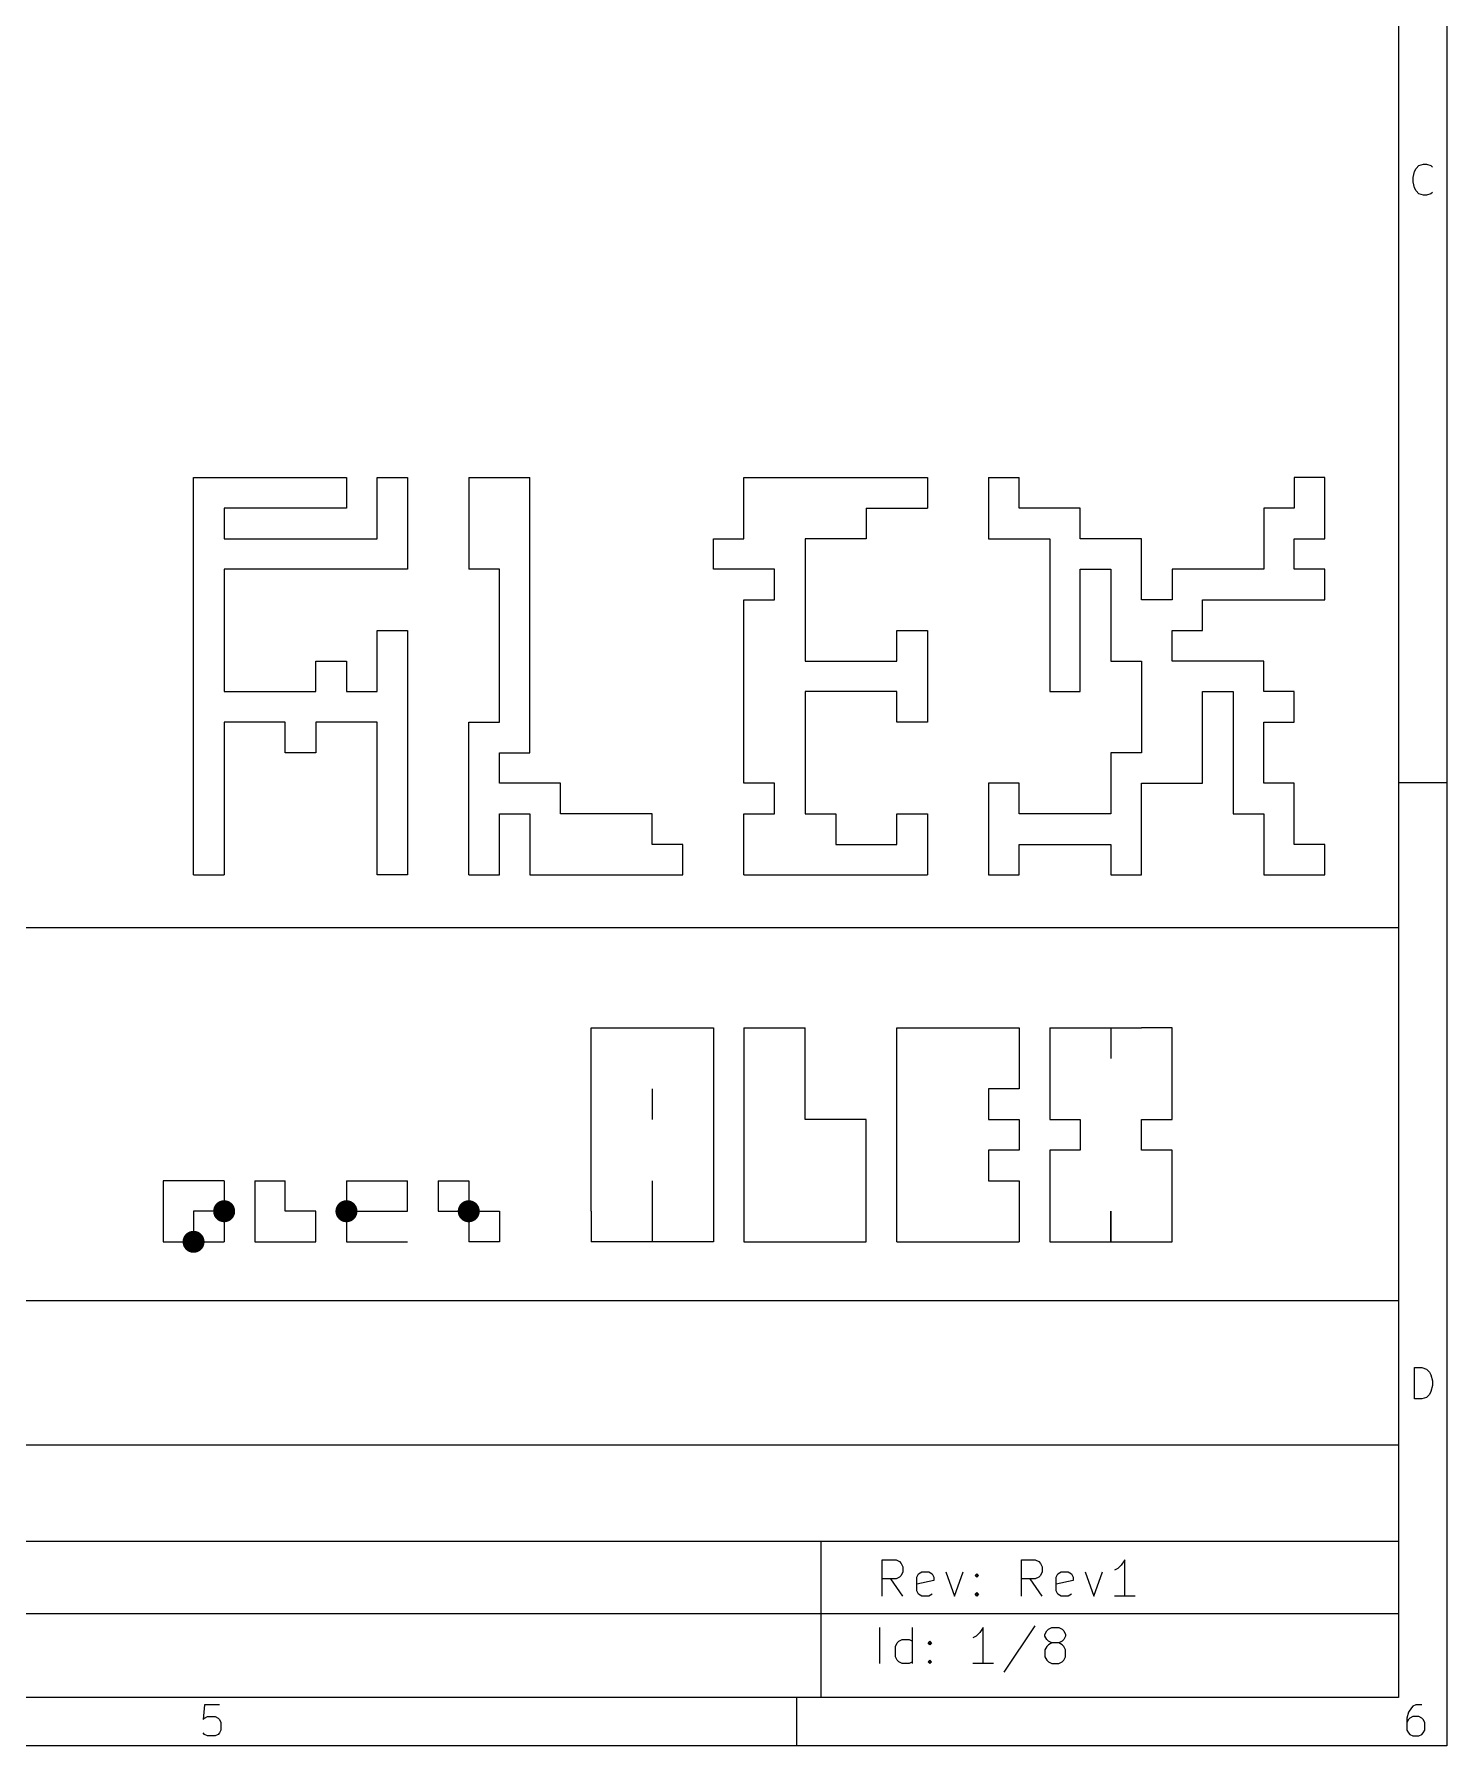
# Model space of a CAD drawing. Extents: x 0.4 to 11.3, y -7.9 to -0.4.
# Drawn here: x 8.989 to 11.299, y -7.874 to -5.075 of the extents above; entities that cross this region are included whole.
import ezdxf

# ---------------------------------------------------------------- set-up
doc = ezdxf.new("R2010")
doc.units = 0
doc.header["$MEASUREMENT"] = 0
for name, color, linetype in [('BLUE3', 171, 'CONTINUOUS'), ('GREEN3', 91, 'CONTINUOUS'), ('RED2', 1, 'CONTINUOUS')]:
    doc.layers.add(name, color=color, linetype=linetype)

msp = doc.modelspace()

# ---------------------------------------------------------------- linework, layer by layer
at = {"layer": 'BLUE3', "linetype": 'CONTINUOUS'}
for p, q in [((9.9, -7), (9.9, -6.7)), ((9.9, -6.7), (10.1, -6.7)), ((10.1, -6.7), (10.1, -6.8)), ((10.15, -6.7), (10.15, -7.05)), ((10.15, -6.7), (10.25, -6.7)), ((10.25, -6.85), (10.25, -6.7)), ((10.4, -7.05), (10.4, -6.7)), ((10.4, -6.7), (10.6, -6.7)), ((10.6, -6.7), (10.6, -6.8)), ((10.65, -6.7), (10.7, -6.7)), ((10.65, -6.7), (10.65, -6.85)), ((10.7, -6.7), (10.75, -6.7)), ((10.75, -6.7), (10.75, -6.75)), ((10.75, -6.7), (10.8, -6.7)), ((10.85, -6.7), (10.8, -6.7)), ((10.85, -6.85), (10.85, -6.7)), ((10, -6.8), (10, -6.85)), ((10.1, -6.8), (10.1, -6.85)), ((10.55, -6.8), (10.55, -6.85)), ((10.6, -6.8), (10.55, -6.8)), ((10.1, -6.85), (10.1, -7.05)), ((10.35, -6.85), (10.25, -6.85)), ((10.35, -7.05), (10.35, -6.85)), ((10.55, -6.85), (10.6, -6.85)), ((10.6, -6.85), (10.6, -6.9)), ((10.65, -6.85), (10.7, -6.85)), ((10.7, -6.85), (10.7, -6.9)), ((10.8, -6.9), (10.8, -6.85)), ((10.8, -6.85), (10.85, -6.85)), ((10.55, -6.9), (10.55, -6.95)), ((10.6, -6.9), (10.55, -6.9)), ((10.65, -6.9), (10.65, -7.05)), ((10.7, -6.9), (10.65, -6.9)), ((10.85, -6.9), (10.8, -6.9)), ((10.85, -7.05), (10.85, -6.9)), ((10, -6.95), (10, -7.05)), ((10.55, -6.95), (10.6, -6.95)), ((10.6, -6.95), (10.6, -7.05)), ((9.9, -7), (9.9, -7.05)), ((10.75, -7), (10.75, -7.05)), ((10.75, -7.05), (10.75, -7)), ((10, -7.05), (9.9, -7.05)), ((10.1, -7.05), (10, -7.05)), ((10.15, -7.05), (10.35, -7.05)), ((10.4, -7.05), (10.6, -7.05)), ((10.65, -7.05), (10.75, -7.05)), ((10.75, -7.05), (10.85, -7.05))]:
    msp.add_line(p, q, dxfattribs=at)
at = {"layer": 'GREEN3', "linetype": 'CONTINUOUS'}
for p, q in [((9.25, -5.8), (9.5, -5.8)), ((9.25, -6.45), (9.25, -5.8)), ((9.5, -5.8), (9.5, -5.85)), ((9.55, -5.8), (9.6, -5.8)), ((9.55, -5.9), (9.55, -5.8)), ((9.6, -5.8), (9.6, -5.95)), ((9.7, -5.8), (9.7, -5.95)), ((9.7, -5.8), (9.8, -5.8)), ((9.8, -6.25), (9.8, -5.8)), ((10.15, -5.9), (10.15, -5.8)), ((10.15, -5.8), (10.45, -5.8)), ((10.45, -5.8), (10.45, -5.85)), ((10.55, -5.8), (10.55, -5.9)), ((10.55, -5.8), (10.6, -5.8)), ((10.6, -5.85), (10.6, -5.8)), ((11.05, -5.8), (11.05, -5.85)), ((11.1, -5.8), (11.05, -5.8)), ((11.1, -5.9), (11.1, -5.8)), ((9.3, -5.85), (9.3, -5.9)), ((9.5, -5.85), (9.3, -5.85)), ((10.35, -5.85), (10.35, -5.9)), ((10.35, -5.85), (10.45, -5.85)), ((10.7, -5.85), (10.6, -5.85)), ((10.7, -5.9), (10.7, -5.85)), ((11, -5.85), (11, -5.95)), ((11.05, -5.85), (11, -5.85)), ((9.3, -5.9), (9.55, -5.9)), ((10.1, -5.9), (10.15, -5.9)), ((10.1, -5.95), (10.1, -5.9)), ((10.25, -5.9), (10.25, -6.1)), ((10.35, -5.9), (10.25, -5.9)), ((10.55, -5.9), (10.65, -5.9)), ((10.65, -5.9), (10.65, -6.15)), ((10.8, -5.9), (10.7, -5.9)), ((10.8, -6), (10.8, -5.9)), ((11.05, -5.95), (11.05, -5.9)), ((11.05, -5.9), (11.1, -5.9)), ((9.6, -5.95), (9.3, -5.95)), ((9.3, -5.95), (9.3, -6.15)), ((9.75, -5.95), (9.7, -5.95)), ((9.75, -6.2), (9.75, -5.95)), ((10.2, -5.95), (10.1, -5.95)), ((10.2, -6), (10.2, -5.95)), ((10.7, -5.95), (10.75, -5.95)), ((10.7, -6.15), (10.7, -5.95)), ((10.75, -5.95), (10.75, -6.1)), ((11, -5.95), (10.85, -5.95)), ((10.85, -5.95), (10.85, -6)), ((11.1, -5.95), (11.05, -5.95)), ((11.1, -6), (11.1, -5.95)), ((10.15, -6.3), (10.15, -6)), ((10.15, -6), (10.2, -6)), ((10.85, -6), (10.8, -6)), ((10.9, -6.05), (10.9, -6)), ((10.9, -6), (11.1, -6)), ((9.55, -6.05), (9.6, -6.05)), ((9.55, -6.15), (9.55, -6.05)), ((9.6, -6.05), (9.6, -6.45)), ((10.4, -6.1), (10.4, -6.05)), ((10.4, -6.05), (10.45, -6.05)), ((10.45, -6.05), (10.45, -6.2)), ((10.85, -6.1), (10.85, -6.05)), ((10.85, -6.05), (10.9, -6.05)), ((9.45, -6.1), (9.5, -6.1)), ((9.45, -6.15), (9.45, -6.1)), ((9.5, -6.1), (9.5, -6.15)), ((10.25, -6.1), (10.4, -6.1)), ((10.75, -6.1), (10.8, -6.1)), ((10.8, -6.1), (10.8, -6.25)), ((11, -6.1), (10.85, -6.1)), ((11, -6.15), (11, -6.1)), ((9.3, -6.15), (9.45, -6.15)), ((9.5, -6.15), (9.55, -6.15)), ((10.25, -6.15), (10.25, -6.35)), ((10.4, -6.15), (10.25, -6.15)), ((10.4, -6.2), (10.4, -6.15)), ((10.65, -6.15), (10.7, -6.15)), ((10.9, -6.3), (10.9, -6.15)), ((10.9, -6.15), (10.95, -6.15)), ((10.95, -6.15), (10.95, -6.35)), ((11.05, -6.15), (11, -6.15)), ((11.05, -6.2), (11.05, -6.15)), ((9.4, -6.2), (9.3, -6.2)), ((9.3, -6.2), (9.3, -6.45)), ((9.4, -6.25), (9.4, -6.2)), ((9.55, -6.2), (9.45, -6.2)), ((9.45, -6.2), (9.45, -6.25)), ((9.55, -6.45), (9.55, -6.2)), ((9.7, -6.45), (9.7, -6.2)), ((9.7, -6.2), (9.75, -6.2)), ((10.45, -6.2), (10.4, -6.2)), ((11, -6.3), (11, -6.2)), ((11, -6.2), (11.05, -6.2)), ((9.45, -6.25), (9.4, -6.25)), ((9.75, -6.3), (9.75, -6.25)), ((9.75, -6.25), (9.8, -6.25)), ((10.8, -6.25), (10.75, -6.25)), ((10.75, -6.25), (10.75, -6.35)), ((9.85, -6.3), (9.75, -6.3)), ((9.85, -6.35), (9.85, -6.3)), ((10.2, -6.3), (10.15, -6.3)), ((10.2, -6.35), (10.2, -6.3)), ((10.55, -6.3), (10.55, -6.45)), ((10.6, -6.3), (10.55, -6.3)), ((10.6, -6.35), (10.6, -6.3)), ((10.8, -6.45), (10.8, -6.3)), ((10.8, -6.3), (10.9, -6.3)), ((11.05, -6.3), (11, -6.3)), ((11.05, -6.4), (11.05, -6.3)), ((9.75, -6.45), (9.75, -6.35)), ((9.75, -6.35), (9.8, -6.35)), ((9.8, -6.35), (9.8, -6.45)), ((10, -6.35), (9.85, -6.35)), ((10, -6.4), (10, -6.35)), ((10.15, -6.35), (10.2, -6.35)), ((10.15, -6.45), (10.15, -6.35)), ((10.25, -6.35), (10.3, -6.35)), ((10.3, -6.35), (10.3, -6.4)), ((10.4, -6.35), (10.45, -6.35)), ((10.4, -6.4), (10.4, -6.35)), ((10.45, -6.35), (10.45, -6.45)), ((10.75, -6.35), (10.6, -6.35)), ((10.95, -6.35), (11, -6.35)), ((11, -6.35), (11, -6.45)), ((10.05, -6.4), (10, -6.4)), ((10.05, -6.45), (10.05, -6.4)), ((10.3, -6.4), (10.4, -6.4)), ((10.6, -6.4), (10.75, -6.4)), ((10.6, -6.45), (10.6, -6.4)), ((10.75, -6.4), (10.75, -6.45)), ((11.1, -6.4), (11.05, -6.4)), ((11.1, -6.45), (11.1, -6.4)), ((9.25, -6.45), (9.3, -6.45)), ((9.6, -6.45), (9.55, -6.45)), ((9.7, -6.45), (9.75, -6.45)), ((9.8, -6.45), (10.05, -6.45)), ((10.15, -6.45), (10.45, -6.45)), ((10.55, -6.45), (10.6, -6.45)), ((10.75, -6.45), (10.8, -6.45)), ((11, -6.45), (11.1, -6.45)), ((9.2, -6.95), (9.2, -7.05)), ((9.3, -6.95), (9.2, -6.95)), ((9.3, -6.95), (9.3, -7)), ((9.35, -6.95), (9.4, -6.95)), ((9.35, -6.95), (9.35, -7.05)), ((9.4, -7), (9.4, -6.95)), ((9.5, -6.95), (9.6, -6.95)), ((9.5, -6.95), (9.5, -7)), ((9.6, -7), (9.6, -6.95)), ((9.65, -6.95), (9.7, -6.95)), ((9.65, -6.95), (9.65, -7)), ((9.7, -6.95), (9.7, -7)), ((9.3, -7), (9.25, -7)), ((9.25, -7), (9.25, -7.05)), ((9.3, -7), (9.3, -7.05)), ((9.45, -7), (9.4, -7)), ((9.45, -7.05), (9.45, -7)), ((9.5, -7), (9.6, -7)), ((9.5, -7), (9.5, -7.05)), ((9.65, -7), (9.7, -7)), ((9.7, -7), (9.7, -7.05)), ((9.7, -7), (9.75, -7)), ((9.75, -7), (9.75, -7.05)), ((9.2, -7.05), (9.25, -7.05)), ((9.25, -7.05), (9.3, -7.05)), ((9.35, -7.05), (9.45, -7.05)), ((9.5, -7.05), (9.6, -7.05)), ((9.75, -7.05), (9.7, -7.05))]:
    msp.add_line(p, q, dxfattribs=at)
at = {"layer": 'GREEN3', "const_width": 0.018}
for points in [[(9.291, -7, 1), (9.309, -7, 1)], [(9.491, -7, 1), (9.509, -7, 1)], [(9.691, -7, 1), (9.709, -7, 1)], [(9.241, -7.05, 1), (9.259, -7.05, 1)]]:
    msp.add_lwpolyline(points, format="xyb", close=True, dxfattribs=at)
at = {"layer": 'RED2', "linetype": 'CONTINUOUS'}
for p, q in [((11.2993, -0.3937), (11.2993, -7.8743)), ((11.2206, -0.4724), (11.2206, -7.7956)), ((11.249, -5.2945), (11.2538, -5.2896)), ((11.2538, -5.2896), (11.2611, -5.2872)), ((11.2611, -5.2872), (11.266, -5.2872)), ((11.266, -5.2872), (11.2733, -5.2896)), ((11.2733, -5.2896), (11.2758, -5.292)), ((11.2441, -5.3091), (11.2465, -5.2993)), ((11.2441, -5.3164), (11.2441, -5.3091)), ((11.2465, -5.3261), (11.2441, -5.3164)), ((11.2465, -5.2993), (11.249, -5.2945)), ((11.249, -5.331), (11.2465, -5.3261)), ((11.2538, -5.3359), (11.249, -5.331)), ((11.2611, -5.3383), (11.2538, -5.3359)), ((11.266, -5.3383), (11.2611, -5.3383)), ((11.2733, -5.3359), (11.266, -5.3383)), ((11.2758, -5.3335), (11.2733, -5.3359)), ((11.2993, -6.2992), (11.2206, -6.2992)), ((6.9686, -6.5357), (11.2206, -6.5357)), ((11.2206, -6.5357), (11.2206, -7.7956)), ((6.9686, -7.146), (11.2206, -7.146)), ((11.2465, -7.3068), (11.2465, -7.2557)), ((11.2465, -7.2557), (11.2587, -7.2557)), ((11.2587, -7.2557), (11.266, -7.2581)), ((11.266, -7.2581), (11.2709, -7.263)), ((11.2709, -7.263), (11.2733, -7.2678)), ((11.2733, -7.2678), (11.2758, -7.2776)), ((11.2758, -7.2776), (11.2758, -7.2849)), ((11.266, -7.3044), (11.2587, -7.3068)), ((11.2709, -7.2995), (11.266, -7.3044)), ((11.2733, -7.2946), (11.2709, -7.2995)), ((11.2758, -7.2849), (11.2733, -7.2946)), ((11.2587, -7.3068), (11.2465, -7.3068)), ((6.9686, -7.3822), (11.2206, -7.3822)), ((6.9686, -7.5397), (11.2206, -7.5397)), ((10.2757, -7.5397), (10.2757, -7.7956)), ((10.3762, -7.6294), (10.3762, -7.5703)), ((10.3762, -7.5703), (10.3987, -7.5703)), ((10.3987, -7.5703), (10.4044, -7.5731)), ((10.4044, -7.5731), (10.4072, -7.5759)), ((10.4072, -7.5759), (10.41, -7.5815)), ((10.41, -7.5815), (10.41, -7.59)), ((10.604, -7.6294), (10.604, -7.5703)), ((10.604, -7.5703), (10.6265, -7.5703)), ((10.6265, -7.5703), (10.6322, -7.5731)), ((10.6322, -7.5731), (10.635, -7.5759)), ((10.635, -7.5759), (10.6378, -7.5815)), ((10.6378, -7.5815), (10.6378, -7.59)), ((10.7615, -7.5844), (10.7559, -7.5872)), ((10.7671, -7.5787), (10.7615, -7.5844)), ((10.7728, -7.5703), (10.7671, -7.5787)), ((10.7728, -7.6294), (10.7728, -7.5703)), ((10.3987, -7.6012), (10.3762, -7.6012)), ((10.41, -7.6294), (10.3903, -7.6012)), ((10.4044, -7.5984), (10.3987, -7.6012)), ((10.4072, -7.5956), (10.4044, -7.5984)), ((10.41, -7.59), (10.4072, -7.5956)), ((10.4325, -7.5984), (10.4353, -7.5928)), ((10.4325, -7.6209), (10.4325, -7.5984)), ((10.4606, -7.604), (10.4325, -7.6097)), ((10.4353, -7.5928), (10.4409, -7.59)), ((10.4409, -7.59), (10.4522, -7.59)), ((10.4522, -7.59), (10.4578, -7.5928)), ((10.4578, -7.5928), (10.4606, -7.5984)), ((10.4606, -7.5984), (10.4606, -7.604)), ((10.4803, -7.59), (10.4944, -7.6294)), ((10.4944, -7.6294), (10.5084, -7.59)), ((10.5281, -7.5956), (10.5309, -7.5928)), ((10.5309, -7.5984), (10.5281, -7.5956)), ((10.5309, -7.5928), (10.5337, -7.5956)), ((10.5309, -7.5928), (10.5309, -7.5984)), ((10.5337, -7.5956), (10.5309, -7.5984)), ((10.6265, -7.6012), (10.604, -7.6012)), ((10.6378, -7.6294), (10.6181, -7.6012)), ((10.6322, -7.5984), (10.6265, -7.6012)), ((10.635, -7.5956), (10.6322, -7.5984)), ((10.6378, -7.59), (10.635, -7.5956)), ((10.6603, -7.5984), (10.6631, -7.5928)), ((10.6603, -7.6209), (10.6603, -7.5984)), ((10.6884, -7.604), (10.6603, -7.6097)), ((10.6631, -7.5928), (10.6687, -7.59)), ((10.6687, -7.59), (10.68, -7.59)), ((10.68, -7.59), (10.6856, -7.5928)), ((10.6856, -7.5928), (10.6884, -7.5984)), ((10.6884, -7.5984), (10.6884, -7.604)), ((10.7081, -7.59), (10.7221, -7.6294)), ((10.7221, -7.6294), (10.7362, -7.59)), ((10.4353, -7.6265), (10.4325, -7.6209)), ((10.4409, -7.6294), (10.4353, -7.6265)), ((10.4522, -7.6294), (10.4409, -7.6294)), ((10.4578, -7.6265), (10.4522, -7.6294)), ((10.5281, -7.6265), (10.5309, -7.6237)), ((10.5309, -7.6294), (10.5281, -7.6265)), ((10.5309, -7.6237), (10.5337, -7.6265)), ((10.5309, -7.6237), (10.5309, -7.6294)), ((10.5337, -7.6265), (10.5309, -7.6294)), ((10.6631, -7.6265), (10.6603, -7.6209)), ((10.6687, -7.6294), (10.6631, -7.6265)), ((10.68, -7.6294), (10.6687, -7.6294)), ((10.6856, -7.6265), (10.68, -7.6294)), ((10.7896, -7.6294), (10.7559, -7.6294)), ((6.9686, -7.6578), (11.2206, -7.6578)), ((10.3724, -7.7399), (10.3724, -7.6808)), ((10.4258, -7.7399), (10.4258, -7.6808)), ((10.5298, -7.6949), (10.5242, -7.6977)), ((10.5355, -7.6893), (10.5298, -7.6949)), ((10.5411, -7.6808), (10.5355, -7.6893)), ((10.5411, -7.7399), (10.5411, -7.6808)), ((10.6255, -7.678), (10.5748, -7.754)), ((10.6423, -7.6921), (10.6451, -7.6865)), ((10.6423, -7.6949), (10.6423, -7.6921)), ((10.6451, -7.7005), (10.6423, -7.6949)), ((10.6451, -7.6865), (10.6479, -7.6836)), ((10.6479, -7.6836), (10.6536, -7.6808)), ((10.6536, -7.6808), (10.6648, -7.6808)), ((10.6648, -7.6808), (10.6704, -7.6836)), ((10.6704, -7.6836), (10.6733, -7.6865)), ((10.6733, -7.6865), (10.6761, -7.6921)), ((10.6761, -7.6949), (10.6733, -7.7005)), ((10.6761, -7.6921), (10.6761, -7.6949)), ((10.3977, -7.7118), (10.4005, -7.7061)), ((10.3977, -7.7286), (10.3977, -7.7118)), ((10.4005, -7.7061), (10.4033, -7.7033)), ((10.4033, -7.7033), (10.4089, -7.7005)), ((10.4089, -7.7005), (10.4202, -7.7005)), ((10.4202, -7.7005), (10.4258, -7.7033)), ((10.4511, -7.7061), (10.4539, -7.7033)), ((10.4539, -7.709), (10.4511, -7.7061)), ((10.4539, -7.7033), (10.4567, -7.7061)), ((10.4539, -7.7033), (10.4539, -7.709)), ((10.4567, -7.7061), (10.4539, -7.709)), ((10.6451, -7.7118), (10.6423, -7.7174)), ((10.6423, -7.7174), (10.6423, -7.7286)), ((10.6479, -7.7033), (10.6451, -7.7005)), ((10.6479, -7.709), (10.6451, -7.7118)), ((10.6536, -7.7061), (10.6479, -7.7033)), ((10.6536, -7.7061), (10.6479, -7.709)), ((10.6648, -7.7061), (10.6536, -7.7061)), ((10.6704, -7.7033), (10.6648, -7.7061)), ((10.6704, -7.709), (10.6648, -7.7061)), ((10.6733, -7.7005), (10.6704, -7.7033)), ((10.6733, -7.7118), (10.6704, -7.709)), ((10.6761, -7.7174), (10.6733, -7.7118)), ((10.6761, -7.7286), (10.6761, -7.7174)), ((10.4005, -7.7343), (10.3977, -7.7286)), ((10.4033, -7.7371), (10.4005, -7.7343)), ((10.4089, -7.7399), (10.4033, -7.7371)), ((10.4202, -7.7399), (10.4089, -7.7399)), ((10.4258, -7.7371), (10.4202, -7.7399)), ((10.4511, -7.7371), (10.4539, -7.7343)), ((10.4539, -7.7399), (10.4511, -7.7371)), ((10.4539, -7.7343), (10.4567, -7.7371)), ((10.4539, -7.7343), (10.4539, -7.7399)), ((10.4567, -7.7371), (10.4539, -7.7399)), ((10.558, -7.7399), (10.5242, -7.7399)), ((10.6423, -7.7286), (10.6451, -7.7343)), ((10.6451, -7.7343), (10.6479, -7.7371)), ((10.6479, -7.7371), (10.6536, -7.7399)), ((10.6536, -7.7399), (10.6648, -7.7399)), ((10.6648, -7.7399), (10.6704, -7.7371)), ((10.6704, -7.7371), (10.6733, -7.7343)), ((10.6733, -7.7343), (10.6761, -7.7286)), ((11.2206, -7.7956), (0.4724, -7.7956)), ((11.2206, -7.7956), (6.9686, -7.7956)), ((9.268, -7.8071), (9.2656, -7.8315)), ((9.2924, -7.8071), (9.268, -7.8071)), ((10.2362, -7.7956), (10.2362, -7.8743)), ((11.2439, -7.8096), (11.2414, -7.812)), ((11.2487, -7.8071), (11.2439, -7.8096)), ((11.2585, -7.8071), (11.2487, -7.8071)), ((9.2656, -7.8315), (9.268, -7.8291)), ((9.268, -7.8291), (9.2729, -7.8266)), ((9.2729, -7.8266), (9.2851, -7.8266)), ((9.2851, -7.8266), (9.29, -7.8291)), ((9.29, -7.8291), (9.2924, -7.8315)), ((9.2924, -7.8315), (9.2948, -7.8364)), ((9.2948, -7.8364), (9.2948, -7.8486)), ((11.2365, -7.8193), (11.2341, -7.8291)), ((11.2341, -7.8291), (11.2341, -7.8486)), ((11.2365, -7.8315), (11.2341, -7.8364)), ((11.2414, -7.812), (11.2365, -7.8193)), ((11.239, -7.8291), (11.2365, -7.8315)), ((11.2439, -7.8266), (11.239, -7.8291)), ((11.2536, -7.8266), (11.2439, -7.8266)), ((11.2585, -7.8291), (11.2536, -7.8266)), ((11.2609, -7.8315), (11.2585, -7.8291)), ((11.2633, -7.8364), (11.2609, -7.8315)), ((11.2633, -7.8486), (11.2633, -7.8364)), ((9.268, -7.8559), (9.2656, -7.8534)), ((9.2729, -7.8583), (9.268, -7.8559)), ((9.2851, -7.8583), (9.2729, -7.8583)), ((9.29, -7.8559), (9.2851, -7.8583)), ((9.2924, -7.8534), (9.29, -7.8559)), ((9.2948, -7.8486), (9.2924, -7.8534)), ((11.2341, -7.8486), (11.2365, -7.8534)), ((11.2365, -7.8534), (11.239, -7.8559)), ((11.239, -7.8559), (11.2439, -7.8583)), ((11.2439, -7.8583), (11.2536, -7.8583)), ((11.2536, -7.8583), (11.2585, -7.8559)), ((11.2585, -7.8559), (11.2609, -7.8534)), ((11.2609, -7.8534), (11.2633, -7.8486)), ((11.2993, -7.8743), (0.3937, -7.8743))]:
    msp.add_line(p, q, dxfattribs=at)

doc.saveas('drawing.dxf')
